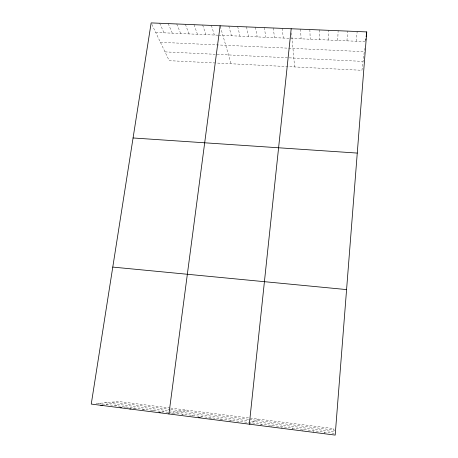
<?xml version="1.0" encoding="UTF-8"?>
<svg xmlns="http://www.w3.org/2000/svg" width="458" height="458" viewBox="0 0 458 458"><rect width="100%" height="100%" fill="white"/><g stroke="black" fill="none" stroke-linecap="round" stroke-linejoin="round"><path stroke-width="0.34" stroke-dasharray="2.29 1.72" d="M328.506 40.035L328.667 30.325M337.712 40.441L338.13 30.72M346.946 40.848L347.633 31.121M356.221 41.254L357.171 31.516M364.436 50.369L364.683 48.405M313.432 432.335L313.73 430.755M302.624 430.961L303.265 429.427M291.872 429.593L292.845 428.104M281.16 428.23L282.471 426.787M270.913 426.524L272.144 425.476M259.898 425.528L261.861 424.177M249.335 424.182L258.278 419.093M229.55 421.349L231.885 420.37M219.496 420.072L222.078 419.127M209.369 418.835L212.306 417.891M200.031 417.387L202.585 416.654M191.518 415.778L192.898 415.429M181.986 414.496L183.252 414.204M171.624 413.402L187.362 410.168M161.577 412.24L164.084 411.771M151.907 411.009L154.558 410.568M142.278 409.79L145.077 409.36M133.02 408.525L135.631 408.164M124.17 407.231L126.225 406.973M114.924 406.006L116.859 405.782M106.187 404.74L107.527 404.603M96.14 403.618L118.576 401.511L169.97 407.981M155.714 32.455L217.922 35.186M218.632 35.214L365.53 41.661M160.42 42.296L287.99 48.164M288.695 48.199L364.276 51.674L361.94 70.297L216.147 63.021M164.994 51.88L216.474 54.353M217.138 54.382L363.057 61.395M215.437 62.981L169.197 60.674L151.151 22.9M170.639 408.061L333.664 428.579L334.397 431.717L249.181 420.936M112.284 402.101L170.021 409.383M170.708 409.475L248.946 419.339M249.604 419.425L334.014 430.073M105.38 402.754L248.499 420.85M98.235 403.424L168.183 412.292M168.865 412.377L334.094 433.337M159.659 23.255L164.004 32.816M168.201 23.616L172.322 33.182M176.771 23.971L180.675 33.549M185.376 24.331L189.057 33.915M194.009 24.692L197.467 34.287M202.676 25.053L205.905 34.653M211.378 25.419L214.378 35.026M220.309 26.472L231.055 63.765M228.88 26.152L231.422 35.776M237.679 26.518L239.986 36.153M246.513 26.89L248.585 36.531M255.381 27.262L257.213 36.909M264.283 27.635L265.875 37.287M273.22 28.007L274.571 37.67M282.191 28.379L283.302 38.054M291.563 32.907L294.614 66.937M300.505 29.146L301.118 38.833M309.854 29.541L310.215 39.233M324.241 432.083L324.287 433.715M319.243 29.93L319.346 39.634"/><path stroke-width="0.69" d="M366.749 31.917L335.187 435.1L91.251 404.076L151.151 22.9L366.749 31.917L366.137 36.789M249.335 424.182L291.191 28.757M365.702 40.27L365.879 38.878M168.928 413.958L220.115 25.785M198.755 417.748L200.031 417.387M159.069 412.704L160.323 412.469M129.757 408.977L131.062 408.794M120.07 407.746L121.439 407.574M100.817 405.296L102.832 405.09M133.066 137.972L357.263 153.075M112.777 267.088L346.58 289.588"/></g></svg>
